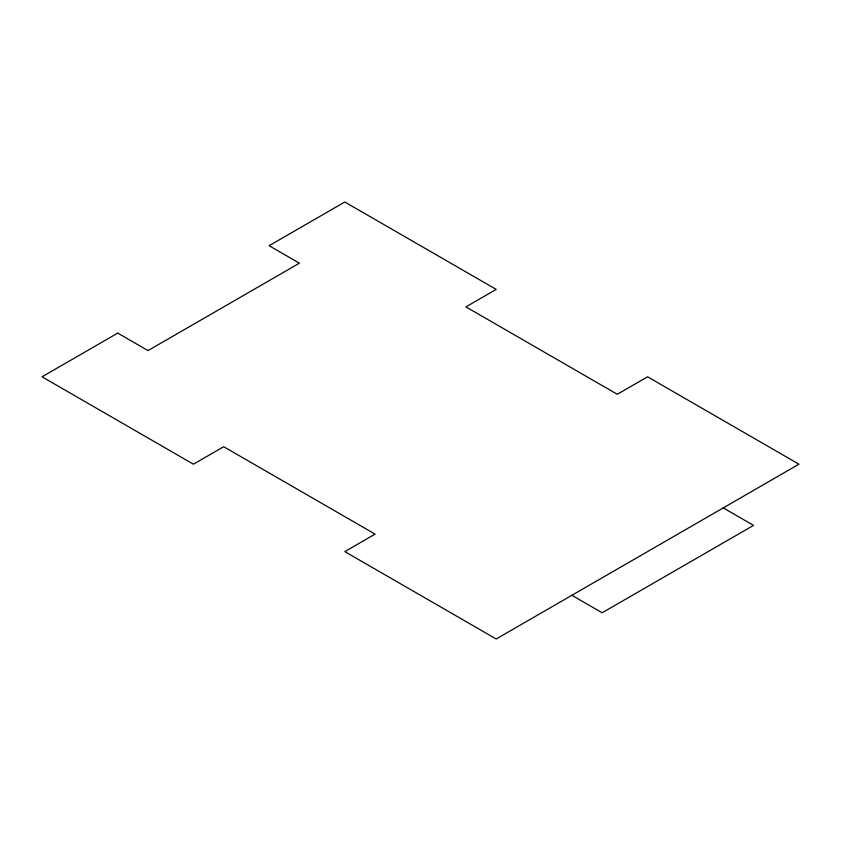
<?xml version="1.0" encoding="UTF-8"?>
<svg xmlns="http://www.w3.org/2000/svg" width="841" height="841" viewBox="0 0 841 841"><rect width="100%" height="100%" fill="white"/><g stroke="black" fill="none" stroke-linecap="round" stroke-linejoin="round"><path stroke-width="1.26" d="M723.26 507.901L753.536 525.383L602.156 612.774L571.88 595.302M117.74 333.099L42.05 376.8L193.43 464.2L223.706 446.718L375.086 534.119L344.81 551.601L496.19 638.992L798.95 464.2L647.57 376.8L617.294 394.282L465.914 306.881L496.19 289.399L344.81 202.008L269.12 245.698L299.396 263.18L148.016 350.581L117.74 333.099"/></g></svg>
